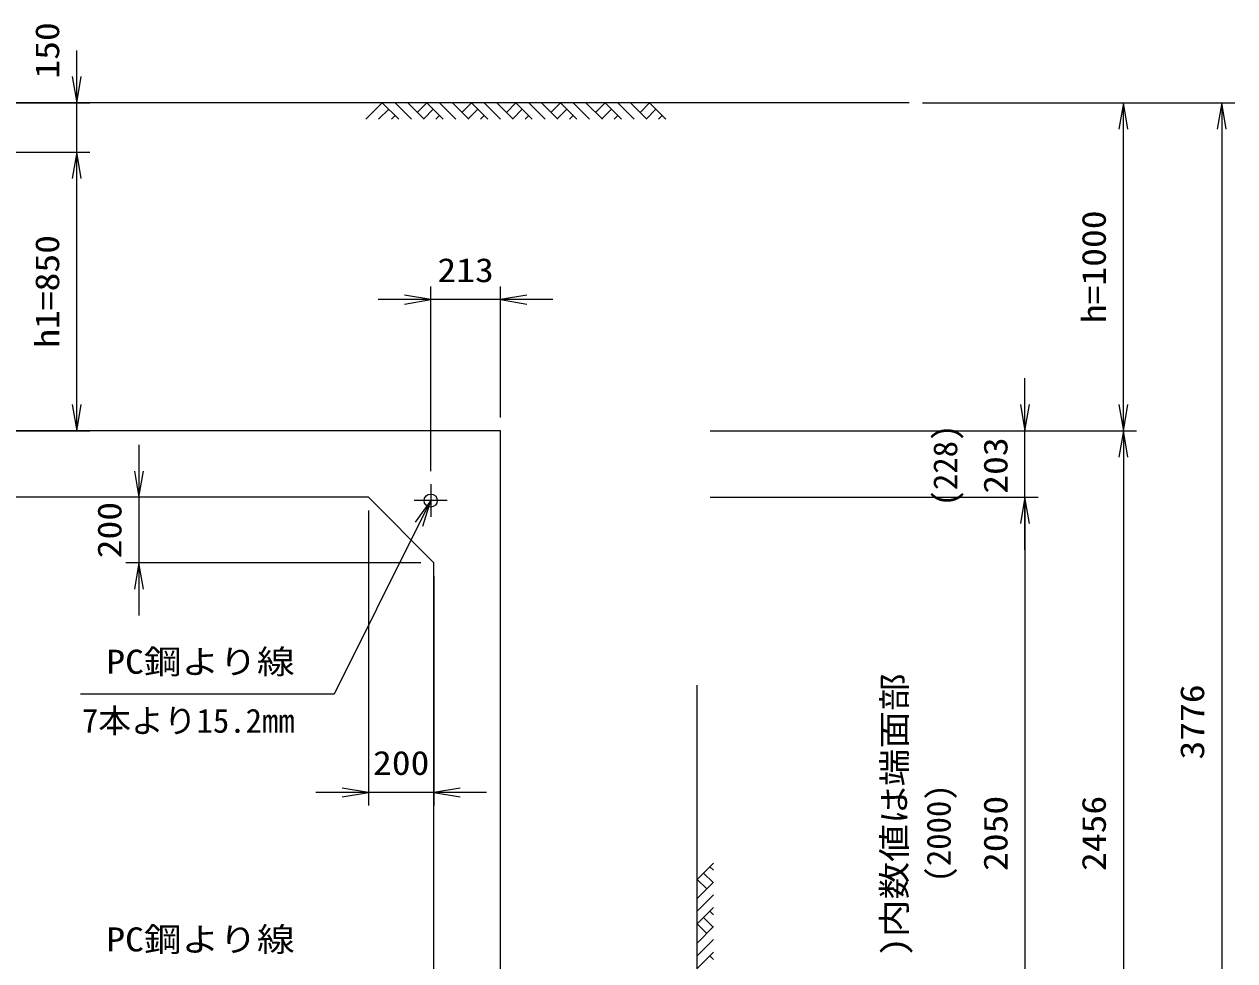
# Model space of a CAD drawing. Units: millimetres at full size. Extents: x -112800 to -79200, y 0 to 23760.
# Drawn here: x -89850 to -86157, y 7893 to 10750 of the extents above; entities that cross this region are included whole.
import ezdxf
from ezdxf.enums import TextEntityAlignment as Align

# ---------------------------------------------------------------- set-up
doc = ezdxf.new("R2010")
doc.units = ezdxf.units.MM
doc.header["$LTSCALE"] = 80.0044
doc.linetypes.add('CHAIN', pattern=[18.5, 12, -1.5, 3.5, -1.5])
for name, color, linetype, lineweight in [('0_2', 4, 'Continuous', 13), ('寸法', 6, 'Continuous', 13), ('ﾊｯﾁﾝｸﾞ', 4, 'Continuous', 9)]:
    doc.layers.add(name, color=color, linetype=linetype, lineweight=lineweight)
doc.styles.add('ＭＳ ゴシック', font='')
doc.styles.get('ＭＳ ゴシック').set_extended_font_data('MS Gothic')

# ---------------------------------------------------------------- blocks, each defined once
blk = doc.blocks.new('open_arrow')
at = {"color": 0, "linetype": 'Continuous', "lineweight": -2}
blk.add_lwpolyline([(7.5, 1.25), (0, 0), (7.5, -1.25)], dxfattribs=at)

msp = doc.modelspace()

# ---------------------------------------------------------------- linework, layer by layer
at = {"layer": '0_2'}
msp.add_line((-87150, 10510), (-93250, 10510), dxfattribs=at)
at = {"layer": '0_2', "color": 2, "linetype": 'CHAIN'}
for p, q in [((-88610, 9347), (-88610, 9247)), ((-88560, 9297), (-88660, 9297))]:
    msp.add_line(p, q, dxfattribs=at)
at = {"layer": '0_2', "color": 3}
for points in [[(-92003, 7054), (-88397, 7054), (-88397, 9510), (-92003, 9510)], [(-91600, 7257), (-88800, 7257), (-88600, 7457), (-88600, 9107), (-88800, 9307), (-91600, 9307), (-91800, 9107), (-91800, 7457)]]:
    msp.add_lwpolyline(points, close=True, dxfattribs=at)
at = {"layer": '0_2'}
msp.add_lwpolyline([(-88250, 6734), (-87797, 6734), (-87797, 8734)], dxfattribs=at)
at = {"layer": '0_2', "color": 3}
msp.add_circle((-88610, 9297), 20, dxfattribs=at)
at = {"layer": '寸法'}
for p, q in [((-89690, 10200), (-89690, 10670)), ((-90650, 10510), (-89650, 10510)), ((-87110, 10510), (-86157, 10510)), ((-87110, 10510), (-86457, 10510)), ((-86497, 9510), (-86497, 10510)), ((-86197, 10510), (-86197, 6734)), ((-90650, 10360), (-89650, 10360)), ((-90650, 10360), (-89650, 10360)), ((-89690, 9510), (-89690, 10360)), ((-88610, 9387), (-88610, 9950)), ((-88397, 9550), (-88397, 9950)), ((-88237, 9910), (-88770, 9910)), ((-86797, 9147), (-86797, 9670)), ((-90650, 9510), (-89650, 9510)), ((-87757, 9510), (-86457, 9510)), ((-87757, 9510), (-86457, 9510)), ((-87757, 9510), (-86757, 9510)), ((-86497, 9510), (-86497, 7054)), ((-89500, 9467), (-89500, 8947)), ((-88840, 9307), (-89540, 9307)), ((-87757, 9307), (-86757, 9307)), ((-87757, 9307), (-86757, 9307)), ((-86797, 9307), (-86797, 7257)), ((-88800, 9267), (-88800, 8367)), ((-88640, 9107), (-89540, 9107)), ((-88600, 9067), (-88600, 8367)), ((-88440, 8407), (-88960, 8407))]:
    msp.add_line(p, q, dxfattribs=at)
msp.add_lwpolyline([(-88610, 9297), (-88645.78, 9225.45), (-88905, 8707), (-89678.33, 8707)], dxfattribs=at)
at = {"layer": 'ﾊｯﾁﾝｸﾞ'}
for p, q in [((-88807.65, 10460), (-88757.65, 10510)), ((-88768.76, 10460), (-88738.2, 10490.56)), ((-88757.65, 10510), (-88707.65, 10460)), ((-88718.76, 10510), (-88668.76, 10460)), ((-88679.87, 10510), (-88629.87, 10460)), ((-88650.82, 10480.95), (-88621.76, 10510)), ((-88631.37, 10461.5), (-88602.32, 10490.56)), ((-88621.76, 10510), (-88571.76, 10460)), ((-88582.87, 10510), (-88532.87, 10460)), ((-88543.98, 10510), (-88493.98, 10460)), ((-88514.93, 10480.95), (-88485.88, 10510)), ((-88495.49, 10461.5), (-88466.44, 10490.56)), ((-88485.88, 10510), (-88435.88, 10460)), ((-88446.99, 10510), (-88396.99, 10460)), ((-88408.1, 10510), (-88358.1, 10460)), ((-88379.05, 10480.95), (-88350, 10510)), ((-88359.61, 10461.5), (-88330.56, 10490.56)), ((-88350, 10510), (-88300, 10460)), ((-88311.11, 10510), (-88261.11, 10460)), ((-88272.22, 10510), (-88222.22, 10460)), ((-88243.17, 10480.95), (-88214.12, 10510)), ((-88223.72, 10461.5), (-88194.67, 10490.56)), ((-88214.12, 10510), (-88164.12, 10460)), ((-88175.23, 10510), (-88125.23, 10460)), ((-88136.34, 10510), (-88086.34, 10460)), ((-88107.29, 10480.95), (-88078.24, 10510)), ((-88087.84, 10461.5), (-88058.79, 10490.56)), ((-88078.24, 10510), (-88028.24, 10460)), ((-88039.35, 10510), (-87989.35, 10460)), ((-88000.46, 10510), (-87950.46, 10460)), ((-87971.41, 10480.95), (-87942.35, 10510)), ((-87951.96, 10461.5), (-87922.91, 10490.56)), ((-87942.35, 10510), (-87892.35, 10460)), ((-88729.87, 10460), (-88718.76, 10471.11)), ((-88593.98, 10460), (-88582.87, 10471.11)), ((-88458.1, 10460), (-88446.99, 10471.11)), ((-88322.22, 10460), (-88311.11, 10471.11)), ((-88186.34, 10460), (-88175.23, 10471.11)), ((-88050.46, 10460), (-88039.35, 10471.11)), ((-87914.57, 10460), (-87903.46, 10471.11)), ((-87797, 8141.65), (-87747, 8191.65)), ((-87747, 8169.43), (-87758.11, 8180.54)), ((-87767.95, 8112.59), (-87797, 8141.65)), ((-87797, 8083.54), (-87747, 8133.54)), ((-87748.5, 8132.04), (-87777.56, 8161.09)), ((-87797, 8044.65), (-87747, 8094.65)), ((-87797, 8005.76), (-87747, 8055.76)), ((-87748.5, 7996.16), (-87777.56, 8025.21)), ((-87747, 8033.54), (-87758.11, 8044.65)), ((-87767.95, 7976.71), (-87797, 8005.76)), ((-87797, 7947.66), (-87747, 7997.66)), ((-87797, 7908.77), (-87747, 7958.77)), ((-87797, 7869.88), (-87747, 7919.88)), ((-87747, 7897.66), (-87758.11, 7908.77))]:
    msp.add_line(p, q, dxfattribs=at)

# ---------------------------------------------------------------- block references
at = {"layer": '寸法', "xscale": 10.7, "yscale": 10.7}
for p, rotation in [((-89690, 10510), 90), ((-86497, 10510), 270), ((-86197, 10510), 270), ((-89690, 10360), 270), ((-89690, 10360), 270), ((-88610, 9910), 180), ((-89690, 9510), 90), ((-86797, 9510), 90), ((-86497, 9510), 90), ((-86497, 9510), 270), ((-89500, 9307), 90), ((-86797, 9307), 270), ((-86797, 9307), 270), ((-88610, 9297), 243.4), ((-89500, 9107), 270), ((-88800, 8407), 180)]:
    msp.add_blockref('open_arrow', p, dxfattribs=dict(at, rotation=rotation))
for p in [(-88397, 9910), (-88600, 8407)]:
    msp.add_blockref('open_arrow', p, dxfattribs=at)

# ---------------------------------------------------------------- texts
at = {"layer": '寸法', "style": 'ＭＳ ゴシック', "width": 1.15}
for s, p in [('150', (-89780, 10670)), ('h=1000', (-86587, 10010)), ('h1=850', (-89780, 9935)), ('203', (-86887, 9404)), ('200', (-89590, 9207)), ('3776', (-86287, 8622)), ('2050', (-86887, 8282)), ('2456', (-86587, 8282))]:
    msp.add_text(s, height=73.31, rotation=90, dxfattribs=at).set_placement(p, align=Align.MIDDLE_CENTER)
for s, p in [('213', (-88503.5, 10000)), ('200', (-88700, 8497))]:
    msp.add_text(s, height=73.31, dxfattribs=at).set_placement(p, align=Align.MIDDLE_CENTER)
at = {"layer": '寸法', "color": 3, "style": 'ＭＳ ゴシック'}
for s, p in [('(228)', (-87077, 9404)), ('(2000)', (-87097, 8282))]:
    msp.add_text(s, height=73.31, rotation=90, dxfattribs=at).set_placement(p, align=Align.TOP_CENTER)
at = {"layer": '寸法', "style": 'ＭＳ ゴシック', "width": 1.15}
for p in [(-89025, 8747), (-89025, 7900)]:
    msp.add_text('PC鋼より線', height=73.31, dxfattribs=at).set_placement(p, align=Align.BOTTOM_RIGHT)
at = {"layer": '寸法', "color": 3, "style": 'ＭＳ ゴシック', "width": 1.15}
msp.add_text('( )内数値は端面部', height=73.31, rotation=90, dxfattribs=at).set_placement((-87137, 8282), align=Align.BOTTOM_CENTER)
at = {"layer": '寸法', "color": 3, "style": 'ＭＳ ゴシック'}
msp.add_text('7本より15.2mm', height=73.31, dxfattribs=at).set_placement((-89025, 8567), align=Align.BOTTOM_RIGHT)

doc.saveas('drawing.dxf')
